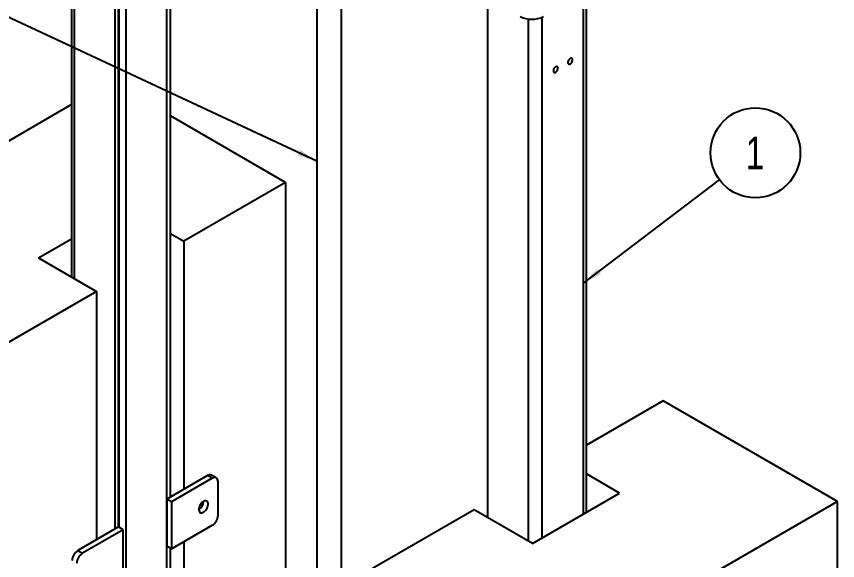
# Model space of a CAD drawing. Header units: millimetres. Extents: x 15 to 1268, y -316 to 292.
# Drawn here: x 154.5 to 221.1, y 191.4 to 235.5 of the extents above; entities that cross this region are included whole.
import ezdxf

# ---------------------------------------------------------------- set-up
doc = ezdxf.new("R2010")
doc.units = ezdxf.units.MM
doc.layers.add('FORMAT', color=7, linetype='Continuous')
doc.styles.add('SLDTEXTSTYLE0', font='TXT', dxfattribs={"width": 0.75})
doc.dimstyles.new('SLDDIMSTYLE0', dxfattribs={"dimtxt": 0.18, "dimasz": 1.5875, "dimexe": 0, "dimexo": 0.0625, "dimgap": 0, "dimtad": 0, "dimtih": 1, "dimtoh": 1, "dimdec": 0, "dimrnd": 1e-09, "dimzin": 0, "dimdsep": 46, "dimtxsty": 'Standard', "dimsah": 1, "dimcen": 0.09, "dimadec": 0, "dimazin": 0, "dimtfac": 1.5875, "dimtdec": 0, "dimtofl": 0, "dimtmove": 0, "dimatfit": 3, "dimfxl": 1, "dimfrac": 2, "dimtolj": 1, "dimtzin": 0, "dimarcsym": 0})

# ---------------------------------------------------------------- blocks, each defined once
blk = doc.blocks.new('SW_NOTE_0_5')
at = {"layer": 'FORMAT', "color": 0}
blk.add_circle((2.902, 2.199), 3.641, dxfattribs=at)
at = {"layer": 'FORMAT', "color": 0, "insert": (2.875, 3.515), "char_height": 2.646, "attachment_point": 2, "style": 'SLDTEXTSTYLE0'}
blk.add_mtext('1', dxfattribs=at)

msp = doc.modelspace()

# ---------------------------------------------------------------- linework, layer by layer
at = {"color": 7, "linetype": 'Continuous', "lineweight": 25}
for p, q in [((159.0026951, 256.49824471), (159.0026951, 214.36465035)), ((162.53684132, 193.95201961), (162.53684132, 254.78458877)), ((162.81968403, 194.11530124), (162.81968403, 254.94787039)), ((166.73234155, 159.35791429), (166.73234155, 252.90699166)), ((167.01518426, 196.53731197), (167.01518426, 252.74371004)), ((178.88452768, 245.89168393), (178.88452768, 154.52767862)), ((180.88452768, 154.52767862), (180.88452768, 244.73710851)), ((200.76636027, 195.31512774), (200.76636027, 237.50314931)), ((192.7538711, 194.88051118), (192.7538711, 237.01410554)), ((159.0026951, 228.35404485), (138.63663211, 216.59696695)), ((176.34899378, 222.0396877), (167.01518426, 227.42798123)), ((176.34899378, 222.0396877), (168.09941466, 217.27730704)), ((176.34899378, 222.0396877), (176.34899378, 153.26053994)), ((167.01518426, 217.90321993), (168.09941466, 217.27730704)), ((156.31430164, 215.91662686), (159.0026951, 217.46860336)), ((168.09941466, 217.27730704), (168.09941466, 197.16322485)), ((156.31430164, 215.91662686), (161.02834685, 213.19526648)), ((161.02834685, 213.19526648), (152.77876774, 208.43288583)), ((161.02834685, 213.19526648), (161.02834685, 193.08118429)), ((206.99028763, 204.35084527), (200.76636027, 200.75784849)), ((221.13242325, 196.18676415), (206.99028763, 204.35084527)), ((170.0321732, 198.27898261), (166.73234155, 196.37403035)), ((170.40929681, 198.06127378), (167.10946517, 196.15632152)), ((170.40929681, 198.06127378), (170.0321732, 198.27898261)), ((170.74260306, 198.09427914), (170.36547944, 198.31198797)), ((203.45475372, 196.86710425), (200.76636027, 198.41908075)), ((170.88070133, 195.06724657), (170.88070133, 197.78904927)), ((196.38368591, 192.78506369), (203.45475372, 196.86710425)), ((167.10946517, 196.15632152), (166.73234155, 196.37403035)), ((166.73234155, 196.37403035), (166.73234155, 192.56350656)), ((167.10946517, 196.15632152), (167.10946517, 192.34579773)), ((221.13242325, 196.18676415), (197.56219721, 182.57996229)), ((221.13242325, 87.3146559), (221.13242325, 196.18676415)), ((191.6696407, 195.50642406), (183.42006159, 190.74404341)), ((196.38368591, 192.78506369), (191.6696407, 195.50642406)), ((162.81968403, 194.11530124), (159.51985238, 192.21034898)), ((163.19680765, 193.89759241), (159.896976, 191.99264015)), ((163.19680765, 193.89759241), (162.81968403, 194.11530124)), ((163.19680765, 190.08706862), (163.19680765, 193.89759241)), ((167.10946517, 192.34579773), (170.40929681, 194.25074999)), ((167.10946517, 192.34579773), (166.73234155, 192.56350656)), ((168.09941466, 192.91728341), (168.09941466, 178.11060591)), ((159.51985238, 192.21034898), (159.896976, 191.99264015)), ((167.01518426, 177.48469302), (167.01518426, 192.40022493))]:
    msp.add_line(p, q, dxfattribs=at)
at = {"color": 8, "linetype": 'Continuous', "lineweight": 25}
for p, q in [((159.23700967, 214.22938343), (159.23700967, 256.36297779)), ((163.43250991, 160.44645844), (163.43250991, 249.83128786)), ((162.86682448, 194.08808763), (162.86682448, 249.50472462)), ((200.53204569, 195.17986082), (200.53204569, 237.36788238)), ((196.05370274, 192.97555891), (196.05370274, 235.28221683)), ((197.18507359, 193.24769495), (197.18507359, 235.44068506))]:
    msp.add_line(p, q, dxfattribs=at)
at = {"color": 7, "linetype": 'Continuous', "lineweight": 25, "flags": 128}
for points in [[(199.6363771, 231.9785184), (199.62799983, 232.03786354), (199.60361237, 232.08226341), (199.56538166, 232.10777289), (199.51670466, 232.11212534), (199.46190654, 232.09493404), (199.40585634, 232.05772651), (199.35353439, 232.0038088), (199.30958971, 231.93797173), (199.27792698, 231.86606522), (199.26135957, 231.79447847), (199.26135957, 231.72957229), (199.27792698, 231.67711387), (199.30958971, 231.64176437), (199.35353439, 231.62666475), (199.40585634, 231.63315668), (199.46190654, 231.66066333), (199.51670466, 231.70674059), (199.56538166, 231.76729432), (199.60361237, 231.83694404), (199.62799983, 231.90950107), (199.6363771, 231.9785184)], [(198.4578658, 231.29817831), (198.44948853, 231.35752344), (198.42510107, 231.40192331), (198.38687036, 231.42743279), (198.33819336, 231.43178525), (198.28339523, 231.41459395), (198.22734504, 231.37738642), (198.17502309, 231.32346871), (198.13107841, 231.25763164), (198.09941567, 231.18572513), (198.08284826, 231.11413838), (198.08284826, 231.0492322), (198.09941567, 230.99677378), (198.13107841, 230.96142428), (198.17502309, 230.94632466), (198.22734504, 230.95281659), (198.28339523, 230.98032323), (198.33819336, 231.0264005), (198.38687036, 231.08695422), (198.42510107, 231.15660394), (198.44948853, 231.22916098), (198.4578658, 231.29817831)], [(170.88070133, 197.78904927), (170.87164343, 197.89001973), (170.8448178, 197.97665191), (170.80125535, 198.04561659), (170.74263015, 198.0942635), (170.67119513, 198.12072317), (170.58969551, 198.12397875), (170.50126327, 198.10390515), (170.40929681, 198.06127378)], [(169.70219003, 195.31231939), (169.78326046, 195.36930183), (169.86054013, 195.44398279), (169.93041552, 195.53287028), (169.98961934, 195.631808), (170.03538329, 195.73616974), (170.06556749, 195.84107567), (170.07876056, 195.9416205), (170.07434562, 196.03310286), (170.05252909, 196.11124515), (170.0143311, 196.17239351), (169.96153774, 196.21368871), (169.89661757, 196.23319984), (169.82260618, 196.23001458), (169.74296427, 196.20428187), (169.6614158, 196.15720494), (169.58177388, 196.09098506), (169.5077625, 196.00871859), (169.44284232, 195.91425222), (169.39004896, 195.8120031), (169.35185097, 195.70675228), (169.33003444, 195.60342117), (169.3256195, 195.50684142), (169.33881257, 195.42152899), (169.36899677, 195.351473), (169.41476072, 195.29994918), (169.47396454, 195.26936673), (169.54383994, 195.26115566), (169.6211196, 195.27569991), (169.70219003, 195.31231939)]]:
    msp.add_lwpolyline(points, dxfattribs=at)
at = {"color": 7, "linetype": 'Continuous', "lineweight": 25}
for centre, radius, start, end in [((196.33654546, 237.30060148), 2.04123643, 242.4914255688, 297.5085744312), ((170.22745323, 198.00639505), 0.33531816, 65.6928809539, 125.6175774752), ((168.88641226, 196.21874631), 0.81654765, 302.4936294008, 357.5117471319), ((169.85722393, 195.11382047), 1.02453654, 302.60547834, 357.3945215144), ((160.07192526, 191.3472785), 1.02453654, 122.60547834, 177.3945215144), ((160.44904888, 191.12956967), 1.02453654, 122.60547834, 177.3945215143)]:
    msp.add_arc(centre, radius, start, end, dxfattribs=at)

# ---------------------------------------------------------------- block references
at = {"layer": 'FORMAT'}
msp.add_blockref('SW_NOTE_0_5', (211.56276749, 222.237525), dxfattribs=at)

# ---------------------------------------------------------------- leaders
for points in [[(178.88452768, 223.77308329), (133.89817778, 244.73459286)], [(200.53204569, 213.87871785), (211.56276749, 222.237525)]]:
    msp.add_leader(points, dimstyle='SLDDIMSTYLE0', dxfattribs=at)

doc.saveas('drawing.dxf')
